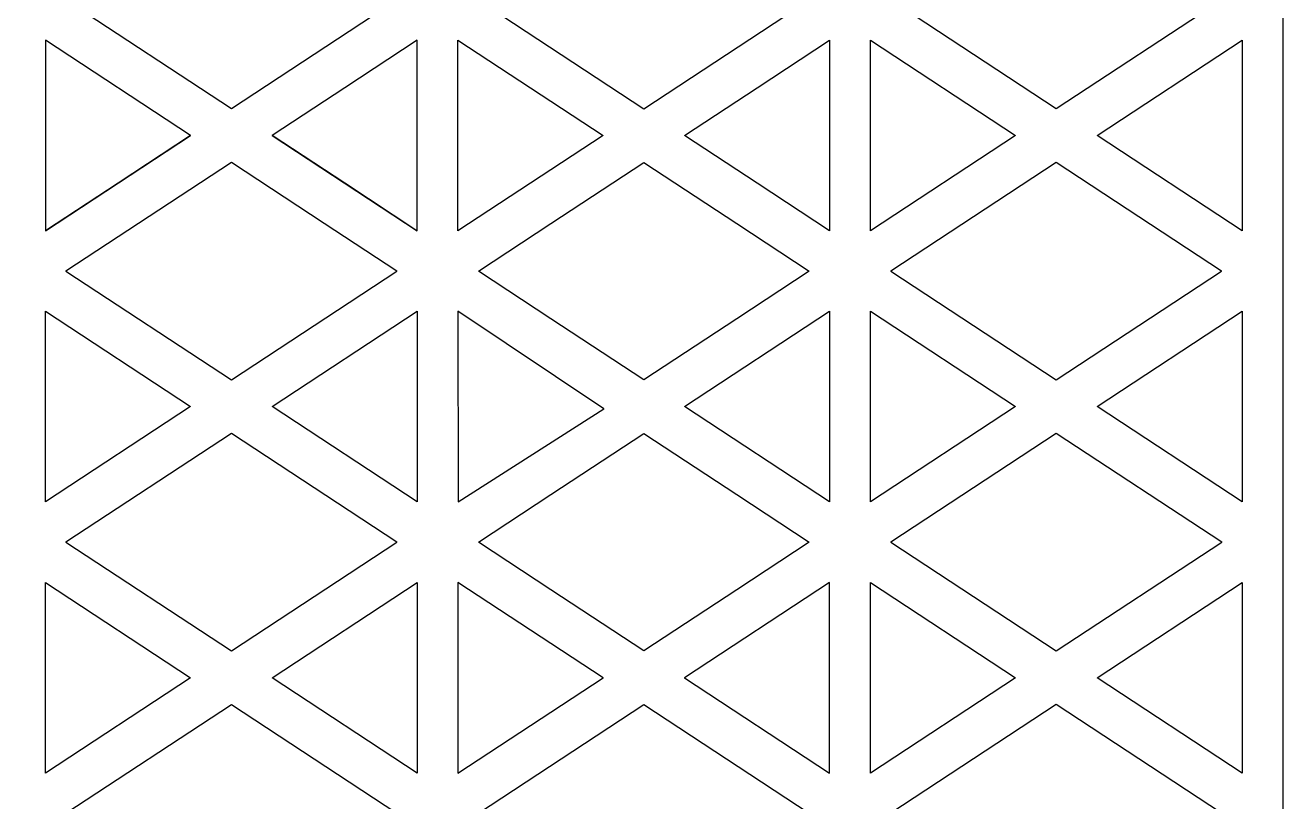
# Model space of a CAD drawing. Header units: centimetres. Extents: x -127 to 127, y -127 to 127.
# Drawn here: x -90 to -34.5, y 60.3 to 94.5 of the extents above; entities that cross this region are included whole.
import ezdxf

# ---------------------------------------------------------------- set-up
doc = ezdxf.new("R2010")
doc.units = ezdxf.units.CM
doc.header["$MEASUREMENT"] = 0
doc.layers.add('layer 1', color=7, linetype='Continuous')

msp = doc.modelspace()

# ---------------------------------------------------------------- linework, layer by layer
at = {"layer": 'layer 1', "color": 114}
for points, knots in [([(-53.56525, -120.75781), (-53.56525, -120.75781), (-49.46533, -123.45153), (-49.46533, -123.45153), (-49.46533, -123.45153), (-49.46533, -123.45153), (-44.46525, -126.73654), (-44.46525, -126.73654), (-44.46525, -126.73654), (-44.46525, -126.73654), (-39.46517, -123.45153), (-39.46517, -123.45153), (-39.46517, -123.45153), (-39.46517, -123.45153), (-34.46525, -120.16652), (-34.46525, -120.16652), (-34.46525, -120.16652), (-34.46525, -120.16652), (-34.46525, -113.59651), (-34.46525, -113.59651), (-34.46525, -113.59651), (-34.46525, -113.59651), (-34.46525, -107.02649), (-34.46525, -107.02649), (-34.46525, -107.02649), (-34.46525, -107.02649), (-34.46525, 120.16648), (-34.46525, 120.16648), (-34.46525, 120.16648), (-34.46525, 120.16648), (-44.46525, 126.7365), (-44.46525, 126.7365), (-44.46525, 126.7365), (-44.46525, 126.7365), (-49.46533, 123.45149), (-49.46533, 123.45149), (-49.46533, 123.45149), (-49.46533, 123.45149), (-53.56523, 120.75779), (-53.56523, 120.75779), (-53.56523, 120.75779), (-53.56523, 120.75779), (-62.66525, 126.73651), (-62.66525, 126.73651), (-62.66525, 126.73651), (-62.66525, 126.73651), (-71.76524, 120.7578), (-71.76524, 120.7578), (-71.76524, 120.7578), (-71.76524, 120.7578), (-80.86525, 126.73652), (-80.86525, 126.73652), (-80.86525, 126.73652), (-80.86525, 126.73652), (-89.96525, 120.75781), (-89.96525, 120.75781), (-89.96525, 120.75781), (-89.96525, 120.75781), (-99.06525, 126.73653), (-99.06525, 126.73653), (-99.06525, 126.73653), (-99.06525, 126.73653), (-108.16524, 120.75782), (-108.16524, 120.75782), (-108.16524, 120.75782), (-108.16524, 120.75782), (-117.26525, 126.73654), (-117.26525, 126.73654), (-117.26525, 126.73654), (-117.26525, 126.73654), (-127.26525, 120.16652), (-127.26525, 120.16652), (-127.26525, 120.16652), (-127.26525, 120.16652), (-127.26525, -120.16648), (-127.26525, -120.16648), (-127.26525, -120.16648), (-127.26525, -120.16648), (-117.26525, -126.7365), (-117.26525, -126.7365), (-117.26525, -126.7365), (-117.26525, -126.7365), (-108.16524, -120.75779), (-108.16524, -120.75779), (-108.16524, -120.75779), (-108.16524, -120.75779), (-99.06525, -126.73651), (-99.06525, -126.73651), (-99.06525, -126.73651), (-99.06525, -126.73651), (-89.96524, -120.7578), (-89.96524, -120.7578), (-89.96524, -120.7578), (-89.96524, -120.7578), (-80.86525, -126.73652), (-80.86525, -126.73652), (-80.86525, -126.73652), (-80.86525, -126.73652), (-71.76524, -120.75781), (-71.76524, -120.75781), (-71.76524, -120.75781), (-71.76524, -120.75781), (-67.66533, -123.45152), (-67.66533, -123.45152), (-67.66533, -123.45152), (-67.66533, -123.45152), (-62.66525, -126.73653), (-62.66525, -126.73653), (-62.66525, -126.73653), (-62.66525, -126.73653), (-57.66517, -123.45152), (-57.66517, -123.45152), (-57.66517, -123.45152), (-57.66517, -123.45152), (-53.56527, -120.75783), (-53.56527, -120.75783), (-53.56527, -120.75783), (-53.56527, -120.75783), (-53.56525, -120.75781), (-53.56525, -120.75781)], [0, 0, 0, 0, 0.03225806, 0.03225806, 0.03225806, 0.03225806, 0.06451613, 0.06451613, 0.06451613, 0.06451613, 0.09677419, 0.09677419, 0.09677419, 0.09677419, 0.12903226, 0.12903226, 0.12903226, 0.12903226, 0.16129032, 0.16129032, 0.16129032, 0.16129032, 0.19354839, 0.19354839, 0.19354839, 0.19354839, 0.22580645, 0.22580645, 0.22580645, 0.22580645, 0.25806452, 0.25806452, 0.25806452, 0.25806452, 0.29032258, 0.29032258, 0.29032258, 0.29032258, 0.32258065, 0.32258065, 0.32258065, 0.32258065, 0.35483871, 0.35483871, 0.35483871, 0.35483871, 0.38709677, 0.38709677, 0.38709677, 0.38709677, 0.41935484, 0.41935484, 0.41935484, 0.41935484, 0.4516129, 0.4516129, 0.4516129, 0.4516129, 0.48387097, 0.48387097, 0.48387097, 0.48387097, 0.51612903, 0.51612903, 0.51612903, 0.51612903, 0.5483871, 0.5483871, 0.5483871, 0.5483871, 0.58064516, 0.58064516, 0.58064516, 0.58064516, 0.61290323, 0.61290323, 0.61290323, 0.61290323, 0.64516129, 0.64516129, 0.64516129, 0.64516129, 0.67741935, 0.67741935, 0.67741935, 0.67741935, 0.70967742, 0.70967742, 0.70967742, 0.70967742, 0.74193548, 0.74193548, 0.74193548, 0.74193548, 0.77419355, 0.77419355, 0.77419355, 0.77419355, 0.80645161, 0.80645161, 0.80645161, 0.80645161, 0.83870968, 0.83870968, 0.83870968, 0.83870968, 0.87096774, 0.87096774, 0.87096774, 0.87096774, 0.90322581, 0.90322581, 0.90322581, 0.90322581, 0.93548387, 0.93548387, 0.93548387, 0.93548387, 1, 1, 1, 1]), ([(-88.16664, 95.65944), (-88.16664, 95.65944), (-80.86525, 90.86243), (-80.86525, 90.86243), (-80.86525, 90.86243), (-80.86525, 90.86243), (-73.56387, 95.65944), (-73.56387, 95.65944), (-73.56387, 95.65944), (-73.56387, 95.65944), (-80.86525, 100.45645), (-80.86525, 100.45645), (-80.86525, 100.45645), (-80.86525, 100.45645), (-88.16664, 95.65944), (-88.16664, 95.65944)], [0, 0, 0, 0, 0.2, 0.2, 0.2, 0.2, 0.4, 0.4, 0.4, 0.4, 0.6, 0.6, 0.6, 0.6, 1, 1, 1, 1]), ([(-69.96665, 95.65943), (-69.96665, 95.65943), (-66.76532, 97.76274), (-66.76532, 97.76274), (-66.76532, 97.76274), (-66.76532, 97.76274), (-62.66525, 100.45644), (-62.66525, 100.45644), (-62.66525, 100.45644), (-62.66525, 100.45644), (-58.56518, 97.76274), (-58.56518, 97.76274), (-58.56518, 97.76274), (-58.56518, 97.76274), (-55.36385, 95.65942), (-55.36385, 95.65942), (-55.36385, 95.65942), (-55.36385, 95.65942), (-62.66525, 90.86242), (-62.66525, 90.86242), (-62.66525, 90.86242), (-62.66525, 90.86242), (-69.96665, 95.65943), (-69.96665, 95.65943)], [0, 0, 0, 0, 0.14285714, 0.14285714, 0.14285714, 0.14285714, 0.28571429, 0.28571429, 0.28571429, 0.28571429, 0.42857143, 0.42857143, 0.42857143, 0.42857143, 0.57142857, 0.57142857, 0.57142857, 0.57142857, 0.71428571, 0.71428571, 0.71428571, 0.71428571, 1, 1, 1, 1]), ([(-51.76664, 95.65942), (-51.76664, 95.65942), (-44.46525, 90.86241), (-44.46525, 90.86241), (-44.46525, 90.86241), (-44.46525, 90.86241), (-37.16386, 95.65941), (-37.16386, 95.65941), (-37.16386, 95.65941), (-37.16386, 95.65941), (-44.46525, 100.45643), (-44.46525, 100.45643), (-44.46525, 100.45643), (-44.46525, 100.45643), (-51.76664, 95.65942), (-51.76664, 95.65942)], [0, 0, 0, 0, 0.2, 0.2, 0.2, 0.2, 0.4, 0.4, 0.4, 0.4, 0.6, 0.6, 0.6, 0.6, 1, 1, 1, 1]), ([(-89.06525, 85.47503), (-89.06525, 85.47503), (-89.06525, 85.47504), (-89.06525, 85.47504), (-89.06525, 85.47504), (-89.06525, 85.47504), (-89.06525, 85.47505), (-89.06525, 85.47505), (-89.06525, 85.47505), (-89.06525, 85.47505), (-89.06525, 93.88461), (-89.06525, 93.88461), (-89.06525, 93.88461), (-89.06525, 93.88461), (-82.66526, 89.67984), (-82.66526, 89.67984), (-82.66526, 89.67984), (-82.66526, 89.67984), (-89.06525, 85.47503), (-89.06525, 85.47503)], [0, 0, 0, 0, 0.16666667, 0.16666667, 0.16666667, 0.16666667, 0.33333333, 0.33333333, 0.33333333, 0.33333333, 0.5, 0.5, 0.5, 0.5, 0.66666667, 0.66666667, 0.66666667, 0.66666667, 1, 1, 1, 1]), ([(-79.06522, 89.67983), (-79.06522, 89.67983), (-79.0652, 89.67984), (-79.0652, 89.67984), (-79.0652, 89.67984), (-79.0652, 89.67984), (-79.06519, 89.67985), (-79.06519, 89.67985), (-79.06519, 89.67985), (-79.06519, 89.67985), (-75.86517, 91.78223), (-75.86517, 91.78223), (-75.86517, 91.78223), (-75.86517, 91.78223), (-72.66525, 93.88461), (-72.66525, 93.88461), (-72.66525, 93.88461), (-72.66525, 93.88461), (-72.66525, 85.47505), (-72.66525, 85.47505), (-72.66525, 85.47505), (-72.66525, 85.47505), (-72.66525, 85.47504), (-72.66525, 85.47504), (-72.66525, 85.47504), (-72.66525, 85.47504), (-79.06522, 89.67983), (-79.06522, 89.67983)], [0, 0, 0, 0, 0.125, 0.125, 0.125, 0.125, 0.25, 0.25, 0.25, 0.25, 0.375, 0.375, 0.375, 0.375, 0.5, 0.5, 0.5, 0.5, 0.625, 0.625, 0.625, 0.625, 0.75, 0.75, 0.75, 0.75, 1, 1, 1, 1]), ([(-64.46527, 89.67982), (-64.46527, 89.67982), (-64.46529, 89.67983), (-64.46529, 89.67983), (-64.46529, 89.67983), (-64.46529, 89.67983), (-70.86525, 93.88461), (-70.86525, 93.88461), (-70.86525, 93.88461), (-70.86525, 93.88461), (-70.86525, 85.47502), (-70.86525, 85.47502), (-70.86525, 85.47502), (-70.86525, 85.47502), (-64.46529, 89.67982), (-64.46529, 89.67982), (-64.46529, 89.67982), (-64.46529, 89.67982), (-64.46527, 89.67982), (-64.46527, 89.67982)], [0, 0, 0, 0, 0.16666667, 0.16666667, 0.16666667, 0.16666667, 0.33333333, 0.33333333, 0.33333333, 0.33333333, 0.5, 0.5, 0.5, 0.5, 0.66666667, 0.66666667, 0.66666667, 0.66666667, 1, 1, 1, 1]), ([(-54.46525, 85.47503), (-54.46525, 85.47503), (-54.46525, 93.88459), (-54.46525, 93.88459), (-54.46525, 93.88459), (-54.46525, 93.88459), (-57.66517, 91.78222), (-57.66517, 91.78222), (-57.66517, 91.78222), (-57.66517, 91.78222), (-60.86519, 89.67983), (-60.86519, 89.67983), (-60.86519, 89.67983), (-60.86519, 89.67983), (-57.66517, 87.57741), (-57.66517, 87.57741), (-57.66517, 87.57741), (-57.66517, 87.57741), (-54.46525, 85.47503), (-54.46525, 85.47503)], [0, 0, 0, 0, 0.16666667, 0.16666667, 0.16666667, 0.16666667, 0.33333333, 0.33333333, 0.33333333, 0.33333333, 0.5, 0.5, 0.5, 0.5, 0.66666667, 0.66666667, 0.66666667, 0.66666667, 1, 1, 1, 1]), ([(-52.66526, 85.47501), (-52.66526, 85.47501), (-46.26528, 89.6798), (-46.26528, 89.6798), (-46.26528, 89.6798), (-46.26528, 89.6798), (-52.66525, 93.88459), (-52.66525, 93.88459), (-52.66525, 93.88459), (-52.66525, 93.88459), (-52.66526, 85.47501), (-52.66526, 85.47501)], [0, 0, 0, 0, 0.25, 0.25, 0.25, 0.25, 0.5, 0.5, 0.5, 0.5, 1, 1, 1, 1]), ([(-42.66521, 89.67982), (-42.66521, 89.67982), (-36.26524, 85.47502), (-36.26524, 85.47502), (-36.26524, 85.47502), (-36.26524, 85.47502), (-36.26525, 93.88458), (-36.26525, 93.88458), (-36.26525, 93.88458), (-36.26525, 93.88458), (-42.66521, 89.67982), (-42.66521, 89.67982)], [0, 0, 0, 0, 0.25, 0.25, 0.25, 0.25, 0.5, 0.5, 0.5, 0.5, 1, 1, 1, 1]), ([(-89.06526, 85.47504), (-89.06526, 85.47504), (-89.06525, 85.47505), (-89.06525, 85.47505), (-89.06525, 85.47505), (-89.06525, 85.47505), (-85.86533, 87.57742), (-85.86533, 87.57742), (-85.86533, 87.57742), (-85.86533, 87.57742), (-82.66528, 89.67983), (-82.66528, 89.67983), (-82.66528, 89.67983), (-82.66528, 89.67983), (-89.06526, 85.47504), (-89.06526, 85.47504)], [0, 0, 0, 0, 0.2, 0.2, 0.2, 0.2, 0.4, 0.4, 0.4, 0.4, 0.6, 0.6, 0.6, 0.6, 1, 1, 1, 1]), ([(-79.06521, 89.67985), (-79.06521, 89.67985), (-79.0652, 89.67984), (-79.0652, 89.67984), (-79.0652, 89.67984), (-79.0652, 89.67984), (-79.06518, 89.67983), (-79.06518, 89.67983), (-79.06518, 89.67983), (-79.06518, 89.67983), (-75.86517, 87.57742), (-75.86517, 87.57742), (-75.86517, 87.57742), (-75.86517, 87.57742), (-72.67503, 85.48147), (-72.67503, 85.48147), (-72.67503, 85.48147), (-72.67503, 85.48147), (-72.66525, 85.47505), (-72.66525, 85.47505), (-72.66525, 85.47505), (-72.66525, 85.47505), (-79.06521, 89.67985), (-79.06521, 89.67985)], [0, 0, 0, 0, 0.14285714, 0.14285714, 0.14285714, 0.14285714, 0.28571429, 0.28571429, 0.28571429, 0.28571429, 0.42857143, 0.42857143, 0.42857143, 0.42857143, 0.57142857, 0.57142857, 0.57142857, 0.57142857, 0.71428571, 0.71428571, 0.71428571, 0.71428571, 1, 1, 1, 1]), ([(-88.16391, 83.70201), (-88.16391, 83.70201), (-84.96532, 85.80352), (-84.96532, 85.80352), (-84.96532, 85.80352), (-84.96532, 85.80352), (-80.86525, 88.49722), (-80.86525, 88.49722), (-80.86525, 88.49722), (-80.86525, 88.49722), (-76.76518, 85.80352), (-76.76518, 85.80352), (-76.76518, 85.80352), (-76.76518, 85.80352), (-73.56659, 83.70202), (-73.56659, 83.70202), (-73.56659, 83.70202), (-73.56659, 83.70202), (-80.86525, 78.9068), (-80.86525, 78.9068), (-80.86525, 78.9068), (-80.86525, 78.9068), (-88.16391, 83.70201), (-88.16391, 83.70201)], [0, 0, 0, 0, 0.14285714, 0.14285714, 0.14285714, 0.14285714, 0.28571429, 0.28571429, 0.28571429, 0.28571429, 0.42857143, 0.42857143, 0.42857143, 0.42857143, 0.57142857, 0.57142857, 0.57142857, 0.57142857, 0.71428571, 0.71428571, 0.71428571, 0.71428571, 1, 1, 1, 1]), ([(-69.96391, 83.702), (-69.96391, 83.702), (-66.76532, 81.60049), (-66.76532, 81.60049), (-66.76532, 81.60049), (-66.76532, 81.60049), (-62.66525, 78.90679), (-62.66525, 78.90679), (-62.66525, 78.90679), (-62.66525, 78.90679), (-58.56518, 81.60049), (-58.56518, 81.60049), (-58.56518, 81.60049), (-58.56518, 81.60049), (-55.36659, 83.70201), (-55.36659, 83.70201), (-55.36659, 83.70201), (-55.36659, 83.70201), (-58.56518, 85.80351), (-58.56518, 85.80351), (-58.56518, 85.80351), (-58.56518, 85.80351), (-62.66525, 88.49721), (-62.66525, 88.49721), (-62.66525, 88.49721), (-62.66525, 88.49721), (-66.76532, 85.80351), (-66.76532, 85.80351), (-66.76532, 85.80351), (-66.76532, 85.80351), (-69.96391, 83.702), (-69.96391, 83.702)], [0, 0, 0, 0, 0.11111111, 0.11111111, 0.11111111, 0.11111111, 0.22222222, 0.22222222, 0.22222222, 0.22222222, 0.33333333, 0.33333333, 0.33333333, 0.33333333, 0.44444444, 0.44444444, 0.44444444, 0.44444444, 0.55555556, 0.55555556, 0.55555556, 0.55555556, 0.66666667, 0.66666667, 0.66666667, 0.66666667, 0.77777778, 0.77777778, 0.77777778, 0.77777778, 1, 1, 1, 1]), ([(-51.76389, 83.702), (-51.76389, 83.702), (-44.46525, 88.4972), (-44.46525, 88.4972), (-44.46525, 88.4972), (-44.46525, 88.4972), (-37.16661, 83.70199), (-37.16661, 83.70199), (-37.16661, 83.70199), (-37.16661, 83.70199), (-44.46525, 78.90678), (-44.46525, 78.90678), (-44.46525, 78.90678), (-44.46525, 78.90678), (-51.76389, 83.702), (-51.76389, 83.702)], [0, 0, 0, 0, 0.2, 0.2, 0.2, 0.2, 0.4, 0.4, 0.4, 0.4, 0.6, 0.6, 0.6, 0.6, 1, 1, 1, 1]), ([(-89.06525, 73.5194), (-89.06525, 73.5194), (-82.66528, 77.7242), (-82.66528, 77.7242), (-82.66528, 77.7242), (-82.66528, 77.7242), (-89.06523, 81.92901), (-89.06523, 81.92901), (-89.06523, 81.92901), (-89.06523, 81.92901), (-89.06525, 73.5194), (-89.06525, 73.5194)], [0, 0, 0, 0, 0.25, 0.25, 0.25, 0.25, 0.5, 0.5, 0.5, 0.5, 1, 1, 1, 1]), ([(-72.66525, 81.92899), (-72.66525, 81.92899), (-79.06521, 77.7242), (-79.06521, 77.7242), (-79.06521, 77.7242), (-79.06521, 77.7242), (-72.66525, 73.5194), (-72.66525, 73.5194), (-72.66525, 73.5194), (-72.66525, 73.5194), (-72.66525, 81.92899), (-72.66525, 81.92899)], [0, 0, 0, 0, 0.25, 0.25, 0.25, 0.25, 0.5, 0.5, 0.5, 0.5, 1, 1, 1, 1]), ([(-70.86524, 81.92899), (-70.86524, 81.92899), (-64.42549, 77.6309), (-64.42549, 77.6309), (-64.42549, 77.6309), (-64.42549, 77.6309), (-70.85526, 73.52578), (-70.85526, 73.52578), (-70.85526, 73.52578), (-70.85526, 73.52578), (-70.86524, 81.92899), (-70.86524, 81.92899)], [0, 0, 0, 0, 0.25, 0.25, 0.25, 0.25, 0.5, 0.5, 0.5, 0.5, 1, 1, 1, 1]), ([(-60.8652, 77.7242), (-60.8652, 77.7242), (-54.46524, 73.51941), (-54.46524, 73.51941), (-54.46524, 73.51941), (-54.46524, 73.51941), (-54.46526, 81.92898), (-54.46526, 81.92898), (-54.46526, 81.92898), (-54.46526, 81.92898), (-60.8652, 77.7242), (-60.8652, 77.7242)], [0, 0, 0, 0, 0.25, 0.25, 0.25, 0.25, 0.5, 0.5, 0.5, 0.5, 1, 1, 1, 1]), ([(-52.66526, 73.51938), (-52.66526, 73.51938), (-46.26529, 77.72418), (-46.26529, 77.72418), (-46.26529, 77.72418), (-46.26529, 77.72418), (-52.66524, 81.92898), (-52.66524, 81.92898), (-52.66524, 81.92898), (-52.66524, 81.92898), (-52.66526, 73.51938), (-52.66526, 73.51938)], [0, 0, 0, 0, 0.25, 0.25, 0.25, 0.25, 0.5, 0.5, 0.5, 0.5, 1, 1, 1, 1]), ([(-42.6652, 77.72419), (-42.6652, 77.72419), (-36.26525, 73.5194), (-36.26525, 73.5194), (-36.26525, 73.5194), (-36.26525, 73.5194), (-36.26525, 81.92896), (-36.26525, 81.92896), (-36.26525, 81.92896), (-36.26525, 81.92896), (-42.6652, 77.72419), (-42.6652, 77.72419)], [0, 0, 0, 0, 0.25, 0.25, 0.25, 0.25, 0.5, 0.5, 0.5, 0.5, 1, 1, 1, 1]), ([(-88.16664, 71.74458), (-88.16664, 71.74458), (-80.86525, 76.54159), (-80.86525, 76.54159), (-80.86525, 76.54159), (-80.86525, 76.54159), (-73.56384, 71.74459), (-73.56384, 71.74459), (-73.56384, 71.74459), (-73.56384, 71.74459), (-80.86525, 66.94757), (-80.86525, 66.94757), (-80.86525, 66.94757), (-80.86525, 66.94757), (-88.16664, 71.74458), (-88.16664, 71.74458)], [0, 0, 0, 0, 0.2, 0.2, 0.2, 0.2, 0.4, 0.4, 0.4, 0.4, 0.6, 0.6, 0.6, 0.6, 1, 1, 1, 1]), ([(-69.96663, 71.74457), (-69.96663, 71.74457), (-66.76532, 69.64126), (-66.76532, 69.64126), (-66.76532, 69.64126), (-66.76532, 69.64126), (-62.66525, 66.94756), (-62.66525, 66.94756), (-62.66525, 66.94756), (-62.66525, 66.94756), (-58.56518, 69.64126), (-58.56518, 69.64126), (-58.56518, 69.64126), (-58.56518, 69.64126), (-55.36386, 71.74459), (-55.36386, 71.74459), (-55.36386, 71.74459), (-55.36386, 71.74459), (-58.56518, 73.84788), (-58.56518, 73.84788), (-58.56518, 73.84788), (-58.56518, 73.84788), (-62.66525, 76.54158), (-62.66525, 76.54158), (-62.66525, 76.54158), (-62.66525, 76.54158), (-66.76532, 73.84788), (-66.76532, 73.84788), (-66.76532, 73.84788), (-66.76532, 73.84788), (-69.96663, 71.74457), (-69.96663, 71.74457)], [0, 0, 0, 0, 0.11111111, 0.11111111, 0.11111111, 0.11111111, 0.22222222, 0.22222222, 0.22222222, 0.22222222, 0.33333333, 0.33333333, 0.33333333, 0.33333333, 0.44444444, 0.44444444, 0.44444444, 0.44444444, 0.55555556, 0.55555556, 0.55555556, 0.55555556, 0.66666667, 0.66666667, 0.66666667, 0.66666667, 0.77777778, 0.77777778, 0.77777778, 0.77777778, 1, 1, 1, 1]), ([(-51.76664, 71.74456), (-51.76664, 71.74456), (-44.46525, 76.54157), (-44.46525, 76.54157), (-44.46525, 76.54157), (-44.46525, 76.54157), (-37.16385, 71.74457), (-37.16385, 71.74457), (-37.16385, 71.74457), (-37.16385, 71.74457), (-44.46525, 66.94755), (-44.46525, 66.94755), (-44.46525, 66.94755), (-44.46525, 66.94755), (-51.76664, 71.74456), (-51.76664, 71.74456)], [0, 0, 0, 0, 0.2, 0.2, 0.2, 0.2, 0.4, 0.4, 0.4, 0.4, 0.6, 0.6, 0.6, 0.6, 1, 1, 1, 1]), ([(-89.06525, 61.56017), (-89.06525, 61.56017), (-82.66528, 65.76497), (-82.66528, 65.76497), (-82.66528, 65.76497), (-82.66528, 65.76497), (-89.06525, 69.96978), (-89.06525, 69.96978), (-89.06525, 69.96978), (-89.06525, 69.96978), (-89.06525, 61.56017), (-89.06525, 61.56017)], [0, 0, 0, 0, 0.25, 0.25, 0.25, 0.25, 0.5, 0.5, 0.5, 0.5, 1, 1, 1, 1]), ([(-79.06522, 65.76497), (-79.06522, 65.76497), (-72.66525, 61.56017), (-72.66525, 61.56017), (-72.66525, 61.56017), (-72.66525, 61.56017), (-72.66525, 69.96977), (-72.66525, 69.96977), (-72.66525, 69.96977), (-72.66525, 69.96977), (-79.06522, 65.76497), (-79.06522, 65.76497)], [0, 0, 0, 0, 0.25, 0.25, 0.25, 0.25, 0.5, 0.5, 0.5, 0.5, 1, 1, 1, 1]), ([(-70.86525, 61.56017), (-70.86525, 61.56017), (-70.86525, 69.96974), (-70.86525, 69.96974), (-70.86525, 69.96974), (-70.86525, 69.96974), (-64.46529, 65.76496), (-64.46529, 65.76496), (-64.46529, 65.76496), (-64.46529, 65.76496), (-70.86525, 61.56017), (-70.86525, 61.56017)], [0, 0, 0, 0, 0.25, 0.25, 0.25, 0.25, 0.5, 0.5, 0.5, 0.5, 1, 1, 1, 1]), ([(-54.46525, 69.96975), (-54.46525, 69.96975), (-54.46525, 61.56017), (-54.46525, 61.56017), (-54.46525, 61.56017), (-54.46525, 61.56017), (-60.86522, 65.76496), (-60.86522, 65.76496), (-60.86522, 65.76496), (-60.86522, 65.76496), (-54.46525, 69.96975), (-54.46525, 69.96975)], [0, 0, 0, 0, 0.25, 0.25, 0.25, 0.25, 0.5, 0.5, 0.5, 0.5, 1, 1, 1, 1]), ([(-52.66525, 69.96974), (-52.66525, 69.96974), (-52.66525, 61.56016), (-52.66525, 61.56016), (-52.66525, 61.56016), (-52.66525, 61.56016), (-46.26528, 65.76495), (-46.26528, 65.76495), (-46.26528, 65.76495), (-46.26528, 65.76495), (-52.66525, 69.96974), (-52.66525, 69.96974)], [0, 0, 0, 0, 0.25, 0.25, 0.25, 0.25, 0.5, 0.5, 0.5, 0.5, 1, 1, 1, 1]), ([(-42.6652, 65.76496), (-42.6652, 65.76496), (-36.26524, 61.56016), (-36.26524, 61.56016), (-36.26524, 61.56016), (-36.26524, 61.56016), (-36.26525, 69.96975), (-36.26525, 69.96975), (-36.26525, 69.96975), (-36.26525, 69.96975), (-42.6652, 65.76496), (-42.6652, 65.76496)], [0, 0, 0, 0, 0.25, 0.25, 0.25, 0.25, 0.5, 0.5, 0.5, 0.5, 1, 1, 1, 1]), ([(-88.16388, 59.78715), (-88.16388, 59.78715), (-80.86525, 54.99194), (-80.86525, 54.99194), (-80.86525, 54.99194), (-80.86525, 54.99194), (-73.56659, 59.78716), (-73.56659, 59.78716), (-73.56659, 59.78716), (-73.56659, 59.78716), (-80.86525, 64.58236), (-80.86525, 64.58236), (-80.86525, 64.58236), (-80.86525, 64.58236), (-88.16388, 59.78715), (-88.16388, 59.78715)], [0, 0, 0, 0, 0.2, 0.2, 0.2, 0.2, 0.4, 0.4, 0.4, 0.4, 0.6, 0.6, 0.6, 0.6, 1, 1, 1, 1]), ([(-69.9639, 59.78715), (-69.9639, 59.78715), (-62.66525, 54.99193), (-62.66525, 54.99193), (-62.66525, 54.99193), (-62.66525, 54.99193), (-55.3666, 59.78715), (-55.3666, 59.78715), (-55.3666, 59.78715), (-55.3666, 59.78715), (-62.66525, 64.58235), (-62.66525, 64.58235), (-62.66525, 64.58235), (-62.66525, 64.58235), (-69.9639, 59.78715), (-69.9639, 59.78715)], [0, 0, 0, 0, 0.2, 0.2, 0.2, 0.2, 0.4, 0.4, 0.4, 0.4, 0.6, 0.6, 0.6, 0.6, 1, 1, 1, 1]), ([(-51.7639, 59.78713), (-51.7639, 59.78713), (-44.46525, 64.58234), (-44.46525, 64.58234), (-44.46525, 64.58234), (-44.46525, 64.58234), (-37.16659, 59.78714), (-37.16659, 59.78714), (-37.16659, 59.78714), (-37.16659, 59.78714), (-44.46525, 54.99192), (-44.46525, 54.99192), (-44.46525, 54.99192), (-44.46525, 54.99192), (-51.7639, 59.78713), (-51.7639, 59.78713)], [0, 0, 0, 0, 0.2, 0.2, 0.2, 0.2, 0.4, 0.4, 0.4, 0.4, 0.6, 0.6, 0.6, 0.6, 1, 1, 1, 1])]:
    msp.add_open_spline(points, degree=3, knots=knots, dxfattribs=at)
at = {"layer": 'layer 1', "color": 250, "lineweight": 9}
for points, knots in [([(-53.56525, -120.75781), (-53.56525, -120.75781), (-49.46533, -123.45153), (-49.46533, -123.45153), (-49.46533, -123.45153), (-49.46533, -123.45153), (-44.46525, -126.73654), (-44.46525, -126.73654), (-44.46525, -126.73654), (-44.46525, -126.73654), (-39.46517, -123.45153), (-39.46517, -123.45153), (-39.46517, -123.45153), (-39.46517, -123.45153), (-34.46525, -120.16652), (-34.46525, -120.16652), (-34.46525, -120.16652), (-34.46525, -120.16652), (-34.46525, -113.59651), (-34.46525, -113.59651), (-34.46525, -113.59651), (-34.46525, -113.59651), (-34.46525, -107.02649), (-34.46525, -107.02649), (-34.46525, -107.02649), (-34.46525, -107.02649), (-34.46525, 120.16648), (-34.46525, 120.16648), (-34.46525, 120.16648), (-34.46525, 120.16648), (-44.46525, 126.7365), (-44.46525, 126.7365), (-44.46525, 126.7365), (-44.46525, 126.7365), (-49.46533, 123.45149), (-49.46533, 123.45149), (-49.46533, 123.45149), (-49.46533, 123.45149), (-53.56523, 120.75779), (-53.56523, 120.75779), (-53.56523, 120.75779), (-53.56523, 120.75779), (-62.66525, 126.73651), (-62.66525, 126.73651), (-62.66525, 126.73651), (-62.66525, 126.73651), (-71.76524, 120.7578), (-71.76524, 120.7578), (-71.76524, 120.7578), (-71.76524, 120.7578), (-80.86525, 126.73652), (-80.86525, 126.73652), (-80.86525, 126.73652), (-80.86525, 126.73652), (-89.96525, 120.75781), (-89.96525, 120.75781), (-89.96525, 120.75781), (-89.96525, 120.75781), (-99.06525, 126.73653), (-99.06525, 126.73653), (-99.06525, 126.73653), (-99.06525, 126.73653), (-108.16524, 120.75782), (-108.16524, 120.75782), (-108.16524, 120.75782), (-108.16524, 120.75782), (-117.26525, 126.73654), (-117.26525, 126.73654), (-117.26525, 126.73654), (-117.26525, 126.73654), (-127.26525, 120.16652), (-127.26525, 120.16652), (-127.26525, 120.16652), (-127.26525, 120.16652), (-127.26525, -120.16648), (-127.26525, -120.16648), (-127.26525, -120.16648), (-127.26525, -120.16648), (-117.26525, -126.7365), (-117.26525, -126.7365), (-117.26525, -126.7365), (-117.26525, -126.7365), (-108.16524, -120.75779), (-108.16524, -120.75779), (-108.16524, -120.75779), (-108.16524, -120.75779), (-99.06525, -126.73651), (-99.06525, -126.73651), (-99.06525, -126.73651), (-99.06525, -126.73651), (-89.96524, -120.7578), (-89.96524, -120.7578), (-89.96524, -120.7578), (-89.96524, -120.7578), (-80.86525, -126.73652), (-80.86525, -126.73652), (-80.86525, -126.73652), (-80.86525, -126.73652), (-71.76524, -120.75781), (-71.76524, -120.75781), (-71.76524, -120.75781), (-71.76524, -120.75781), (-67.66533, -123.45152), (-67.66533, -123.45152), (-67.66533, -123.45152), (-67.66533, -123.45152), (-62.66525, -126.73653), (-62.66525, -126.73653), (-62.66525, -126.73653), (-62.66525, -126.73653), (-57.66517, -123.45152), (-57.66517, -123.45152), (-57.66517, -123.45152), (-57.66517, -123.45152), (-53.56527, -120.75783), (-53.56527, -120.75783)], [0, 0, 0, 0, 0.03333333, 0.03333333, 0.03333333, 0.03333333, 0.06666667, 0.06666667, 0.06666667, 0.06666667, 0.1, 0.1, 0.1, 0.1, 0.13333333, 0.13333333, 0.13333333, 0.13333333, 0.16666667, 0.16666667, 0.16666667, 0.16666667, 0.2, 0.2, 0.2, 0.2, 0.23333333, 0.23333333, 0.23333333, 0.23333333, 0.26666667, 0.26666667, 0.26666667, 0.26666667, 0.3, 0.3, 0.3, 0.3, 0.33333333, 0.33333333, 0.33333333, 0.33333333, 0.36666667, 0.36666667, 0.36666667, 0.36666667, 0.4, 0.4, 0.4, 0.4, 0.43333333, 0.43333333, 0.43333333, 0.43333333, 0.46666667, 0.46666667, 0.46666667, 0.46666667, 0.5, 0.5, 0.5, 0.5, 0.53333333, 0.53333333, 0.53333333, 0.53333333, 0.56666667, 0.56666667, 0.56666667, 0.56666667, 0.6, 0.6, 0.6, 0.6, 0.63333333, 0.63333333, 0.63333333, 0.63333333, 0.66666667, 0.66666667, 0.66666667, 0.66666667, 0.7, 0.7, 0.7, 0.7, 0.73333333, 0.73333333, 0.73333333, 0.73333333, 0.76666667, 0.76666667, 0.76666667, 0.76666667, 0.8, 0.8, 0.8, 0.8, 0.83333333, 0.83333333, 0.83333333, 0.83333333, 0.86666667, 0.86666667, 0.86666667, 0.86666667, 0.9, 0.9, 0.9, 0.9, 0.93333333, 0.93333333, 0.93333333, 0.93333333, 1, 1, 1, 1]), ([(-88.16664, 95.65944), (-88.16664, 95.65944), (-80.86525, 90.86243), (-80.86525, 90.86243), (-80.86525, 90.86243), (-80.86525, 90.86243), (-73.56387, 95.65944), (-73.56387, 95.65944), (-73.56387, 95.65944), (-73.56387, 95.65944), (-80.86525, 100.45645), (-80.86525, 100.45645), (-80.86525, 100.45645), (-80.86525, 100.45645), (-88.16664, 95.65944), (-88.16664, 95.65944)], [0, 0, 0, 0, 0.2, 0.2, 0.2, 0.2, 0.4, 0.4, 0.4, 0.4, 0.6, 0.6, 0.6, 0.6, 1, 1, 1, 1]), ([(-69.96665, 95.65943), (-69.96665, 95.65943), (-66.76532, 97.76274), (-66.76532, 97.76274), (-66.76532, 97.76274), (-66.76532, 97.76274), (-62.66525, 100.45644), (-62.66525, 100.45644), (-62.66525, 100.45644), (-62.66525, 100.45644), (-58.56518, 97.76274), (-58.56518, 97.76274), (-58.56518, 97.76274), (-58.56518, 97.76274), (-55.36385, 95.65942), (-55.36385, 95.65942), (-55.36385, 95.65942), (-55.36385, 95.65942), (-62.66525, 90.86242), (-62.66525, 90.86242), (-62.66525, 90.86242), (-62.66525, 90.86242), (-69.96665, 95.65943), (-69.96665, 95.65943)], [0, 0, 0, 0, 0.14285714, 0.14285714, 0.14285714, 0.14285714, 0.28571429, 0.28571429, 0.28571429, 0.28571429, 0.42857143, 0.42857143, 0.42857143, 0.42857143, 0.57142857, 0.57142857, 0.57142857, 0.57142857, 0.71428571, 0.71428571, 0.71428571, 0.71428571, 1, 1, 1, 1]), ([(-51.76664, 95.65942), (-51.76664, 95.65942), (-44.46525, 90.86241), (-44.46525, 90.86241), (-44.46525, 90.86241), (-44.46525, 90.86241), (-37.16386, 95.65941), (-37.16386, 95.65941), (-37.16386, 95.65941), (-37.16386, 95.65941), (-44.46525, 100.45643), (-44.46525, 100.45643), (-44.46525, 100.45643), (-44.46525, 100.45643), (-51.76664, 95.65942), (-51.76664, 95.65942)], [0, 0, 0, 0, 0.2, 0.2, 0.2, 0.2, 0.4, 0.4, 0.4, 0.4, 0.6, 0.6, 0.6, 0.6, 1, 1, 1, 1]), ([(-89.06525, 85.47503), (-89.06525, 85.47503), (-89.06525, 85.47504), (-89.06525, 85.47504), (-89.06525, 85.47504), (-89.06525, 85.47504), (-89.06525, 85.47505), (-89.06525, 85.47505), (-89.06525, 85.47505), (-89.06525, 85.47505), (-89.06525, 93.88461), (-89.06525, 93.88461), (-89.06525, 93.88461), (-89.06525, 93.88461), (-82.66526, 89.67984), (-82.66526, 89.67984)], [0, 0, 0, 0, 0.2, 0.2, 0.2, 0.2, 0.4, 0.4, 0.4, 0.4, 0.6, 0.6, 0.6, 0.6, 1, 1, 1, 1]), ([(-79.06522, 89.67983), (-79.06522, 89.67983), (-79.0652, 89.67984), (-79.0652, 89.67984), (-79.0652, 89.67984), (-79.0652, 89.67984), (-79.06519, 89.67985), (-79.06519, 89.67985), (-79.06519, 89.67985), (-79.06519, 89.67985), (-75.86517, 91.78223), (-75.86517, 91.78223), (-75.86517, 91.78223), (-75.86517, 91.78223), (-72.66525, 93.88461), (-72.66525, 93.88461), (-72.66525, 93.88461), (-72.66525, 93.88461), (-72.66525, 85.47505), (-72.66525, 85.47505), (-72.66525, 85.47505), (-72.66525, 85.47505), (-72.66525, 85.47504), (-72.66525, 85.47504)], [0, 0, 0, 0, 0.14285714, 0.14285714, 0.14285714, 0.14285714, 0.28571429, 0.28571429, 0.28571429, 0.28571429, 0.42857143, 0.42857143, 0.42857143, 0.42857143, 0.57142857, 0.57142857, 0.57142857, 0.57142857, 0.71428571, 0.71428571, 0.71428571, 0.71428571, 1, 1, 1, 1]), ([(-64.46527, 89.67982), (-64.46527, 89.67982), (-64.46529, 89.67983), (-64.46529, 89.67983), (-64.46529, 89.67983), (-64.46529, 89.67983), (-70.86525, 93.88461), (-70.86525, 93.88461), (-70.86525, 93.88461), (-70.86525, 93.88461), (-70.86525, 85.47502), (-70.86525, 85.47502), (-70.86525, 85.47502), (-70.86525, 85.47502), (-64.46529, 89.67982), (-64.46529, 89.67982)], [0, 0, 0, 0, 0.2, 0.2, 0.2, 0.2, 0.4, 0.4, 0.4, 0.4, 0.6, 0.6, 0.6, 0.6, 1, 1, 1, 1]), ([(-54.46525, 85.47503), (-54.46525, 85.47503), (-54.46525, 93.88459), (-54.46525, 93.88459), (-54.46525, 93.88459), (-54.46525, 93.88459), (-57.66517, 91.78222), (-57.66517, 91.78222), (-57.66517, 91.78222), (-57.66517, 91.78222), (-60.86519, 89.67983), (-60.86519, 89.67983), (-60.86519, 89.67983), (-60.86519, 89.67983), (-57.66517, 87.57741), (-57.66517, 87.57741), (-57.66517, 87.57741), (-57.66517, 87.57741), (-54.46525, 85.47503), (-54.46525, 85.47503)], [0, 0, 0, 0, 0.16666667, 0.16666667, 0.16666667, 0.16666667, 0.33333333, 0.33333333, 0.33333333, 0.33333333, 0.5, 0.5, 0.5, 0.5, 0.66666667, 0.66666667, 0.66666667, 0.66666667, 1, 1, 1, 1]), ([(-52.66526, 85.47501), (-52.66526, 85.47501), (-46.26528, 89.6798), (-46.26528, 89.6798), (-46.26528, 89.6798), (-46.26528, 89.6798), (-52.66525, 93.88459), (-52.66525, 93.88459), (-52.66525, 93.88459), (-52.66525, 93.88459), (-52.66526, 85.47501), (-52.66526, 85.47501)], [0, 0, 0, 0, 0.25, 0.25, 0.25, 0.25, 0.5, 0.5, 0.5, 0.5, 1, 1, 1, 1]), ([(-42.66521, 89.67982), (-42.66521, 89.67982), (-36.26524, 85.47502), (-36.26524, 85.47502), (-36.26524, 85.47502), (-36.26524, 85.47502), (-36.26525, 93.88458), (-36.26525, 93.88458), (-36.26525, 93.88458), (-36.26525, 93.88458), (-42.66521, 89.67982), (-42.66521, 89.67982)], [0, 0, 0, 0, 0.25, 0.25, 0.25, 0.25, 0.5, 0.5, 0.5, 0.5, 1, 1, 1, 1]), ([(-89.06526, 85.47504), (-89.06526, 85.47504), (-89.06525, 85.47505), (-89.06525, 85.47505), (-89.06525, 85.47505), (-89.06525, 85.47505), (-85.86533, 87.57742), (-85.86533, 87.57742), (-85.86533, 87.57742), (-85.86533, 87.57742), (-82.66528, 89.67983), (-82.66528, 89.67983)], [0, 0, 0, 0, 0.25, 0.25, 0.25, 0.25, 0.5, 0.5, 0.5, 0.5, 1, 1, 1, 1]), ([(-79.06521, 89.67985), (-79.06521, 89.67985), (-79.0652, 89.67984), (-79.0652, 89.67984), (-79.0652, 89.67984), (-79.0652, 89.67984), (-79.06518, 89.67983), (-79.06518, 89.67983), (-79.06518, 89.67983), (-79.06518, 89.67983), (-75.86517, 87.57742), (-75.86517, 87.57742), (-75.86517, 87.57742), (-75.86517, 87.57742), (-72.67503, 85.48147), (-72.67503, 85.48147), (-72.67503, 85.48147), (-72.67503, 85.48147), (-72.66525, 85.47505), (-72.66525, 85.47505)], [0, 0, 0, 0, 0.16666667, 0.16666667, 0.16666667, 0.16666667, 0.33333333, 0.33333333, 0.33333333, 0.33333333, 0.5, 0.5, 0.5, 0.5, 0.66666667, 0.66666667, 0.66666667, 0.66666667, 1, 1, 1, 1]), ([(-88.16391, 83.70201), (-88.16391, 83.70201), (-84.96532, 85.80352), (-84.96532, 85.80352), (-84.96532, 85.80352), (-84.96532, 85.80352), (-80.86525, 88.49722), (-80.86525, 88.49722), (-80.86525, 88.49722), (-80.86525, 88.49722), (-76.76518, 85.80352), (-76.76518, 85.80352), (-76.76518, 85.80352), (-76.76518, 85.80352), (-73.56659, 83.70202), (-73.56659, 83.70202), (-73.56659, 83.70202), (-73.56659, 83.70202), (-80.86525, 78.9068), (-80.86525, 78.9068), (-80.86525, 78.9068), (-80.86525, 78.9068), (-88.16391, 83.70201), (-88.16391, 83.70201)], [0, 0, 0, 0, 0.14285714, 0.14285714, 0.14285714, 0.14285714, 0.28571429, 0.28571429, 0.28571429, 0.28571429, 0.42857143, 0.42857143, 0.42857143, 0.42857143, 0.57142857, 0.57142857, 0.57142857, 0.57142857, 0.71428571, 0.71428571, 0.71428571, 0.71428571, 1, 1, 1, 1]), ([(-69.96391, 83.702), (-69.96391, 83.702), (-66.76532, 81.60049), (-66.76532, 81.60049), (-66.76532, 81.60049), (-66.76532, 81.60049), (-62.66525, 78.90679), (-62.66525, 78.90679), (-62.66525, 78.90679), (-62.66525, 78.90679), (-58.56518, 81.60049), (-58.56518, 81.60049), (-58.56518, 81.60049), (-58.56518, 81.60049), (-55.36659, 83.70201), (-55.36659, 83.70201), (-55.36659, 83.70201), (-55.36659, 83.70201), (-58.56518, 85.80351), (-58.56518, 85.80351), (-58.56518, 85.80351), (-58.56518, 85.80351), (-62.66525, 88.49721), (-62.66525, 88.49721), (-62.66525, 88.49721), (-62.66525, 88.49721), (-66.76532, 85.80351), (-66.76532, 85.80351), (-66.76532, 85.80351), (-66.76532, 85.80351), (-69.96391, 83.702), (-69.96391, 83.702)], [0, 0, 0, 0, 0.11111111, 0.11111111, 0.11111111, 0.11111111, 0.22222222, 0.22222222, 0.22222222, 0.22222222, 0.33333333, 0.33333333, 0.33333333, 0.33333333, 0.44444444, 0.44444444, 0.44444444, 0.44444444, 0.55555556, 0.55555556, 0.55555556, 0.55555556, 0.66666667, 0.66666667, 0.66666667, 0.66666667, 0.77777778, 0.77777778, 0.77777778, 0.77777778, 1, 1, 1, 1]), ([(-51.76389, 83.702), (-51.76389, 83.702), (-44.46525, 88.4972), (-44.46525, 88.4972), (-44.46525, 88.4972), (-44.46525, 88.4972), (-37.16661, 83.70199), (-37.16661, 83.70199), (-37.16661, 83.70199), (-37.16661, 83.70199), (-44.46525, 78.90678), (-44.46525, 78.90678), (-44.46525, 78.90678), (-44.46525, 78.90678), (-51.76389, 83.702), (-51.76389, 83.702)], [0, 0, 0, 0, 0.2, 0.2, 0.2, 0.2, 0.4, 0.4, 0.4, 0.4, 0.6, 0.6, 0.6, 0.6, 1, 1, 1, 1]), ([(-89.06525, 73.5194), (-89.06525, 73.5194), (-82.66528, 77.7242), (-82.66528, 77.7242), (-82.66528, 77.7242), (-82.66528, 77.7242), (-89.06523, 81.92901), (-89.06523, 81.92901), (-89.06523, 81.92901), (-89.06523, 81.92901), (-89.06525, 73.5194), (-89.06525, 73.5194)], [0, 0, 0, 0, 0.25, 0.25, 0.25, 0.25, 0.5, 0.5, 0.5, 0.5, 1, 1, 1, 1]), ([(-72.66525, 81.92899), (-72.66525, 81.92899), (-79.06521, 77.7242), (-79.06521, 77.7242), (-79.06521, 77.7242), (-79.06521, 77.7242), (-72.66525, 73.5194), (-72.66525, 73.5194), (-72.66525, 73.5194), (-72.66525, 73.5194), (-72.66525, 81.92899), (-72.66525, 81.92899)], [0, 0, 0, 0, 0.25, 0.25, 0.25, 0.25, 0.5, 0.5, 0.5, 0.5, 1, 1, 1, 1]), ([(-70.86524, 81.92899), (-70.86524, 81.92899), (-64.42549, 77.6309), (-64.42549, 77.6309), (-64.42549, 77.6309), (-64.42549, 77.6309), (-70.85526, 73.52578), (-70.85526, 73.52578), (-70.85526, 73.52578), (-70.85526, 73.52578), (-70.86524, 81.92899), (-70.86524, 81.92899)], [0, 0, 0, 0, 0.25, 0.25, 0.25, 0.25, 0.5, 0.5, 0.5, 0.5, 1, 1, 1, 1]), ([(-60.8652, 77.7242), (-60.8652, 77.7242), (-54.46524, 73.51941), (-54.46524, 73.51941), (-54.46524, 73.51941), (-54.46524, 73.51941), (-54.46526, 81.92898), (-54.46526, 81.92898), (-54.46526, 81.92898), (-54.46526, 81.92898), (-60.8652, 77.7242), (-60.8652, 77.7242)], [0, 0, 0, 0, 0.25, 0.25, 0.25, 0.25, 0.5, 0.5, 0.5, 0.5, 1, 1, 1, 1]), ([(-52.66526, 73.51938), (-52.66526, 73.51938), (-46.26529, 77.72418), (-46.26529, 77.72418), (-46.26529, 77.72418), (-46.26529, 77.72418), (-52.66524, 81.92898), (-52.66524, 81.92898), (-52.66524, 81.92898), (-52.66524, 81.92898), (-52.66526, 73.51938), (-52.66526, 73.51938)], [0, 0, 0, 0, 0.25, 0.25, 0.25, 0.25, 0.5, 0.5, 0.5, 0.5, 1, 1, 1, 1]), ([(-42.6652, 77.72419), (-42.6652, 77.72419), (-36.26525, 73.5194), (-36.26525, 73.5194), (-36.26525, 73.5194), (-36.26525, 73.5194), (-36.26525, 81.92896), (-36.26525, 81.92896), (-36.26525, 81.92896), (-36.26525, 81.92896), (-42.6652, 77.72419), (-42.6652, 77.72419)], [0, 0, 0, 0, 0.25, 0.25, 0.25, 0.25, 0.5, 0.5, 0.5, 0.5, 1, 1, 1, 1]), ([(-88.16664, 71.74458), (-88.16664, 71.74458), (-80.86525, 76.54159), (-80.86525, 76.54159), (-80.86525, 76.54159), (-80.86525, 76.54159), (-73.56384, 71.74459), (-73.56384, 71.74459), (-73.56384, 71.74459), (-73.56384, 71.74459), (-80.86525, 66.94757), (-80.86525, 66.94757), (-80.86525, 66.94757), (-80.86525, 66.94757), (-88.16664, 71.74458), (-88.16664, 71.74458)], [0, 0, 0, 0, 0.2, 0.2, 0.2, 0.2, 0.4, 0.4, 0.4, 0.4, 0.6, 0.6, 0.6, 0.6, 1, 1, 1, 1]), ([(-69.96663, 71.74457), (-69.96663, 71.74457), (-66.76532, 69.64126), (-66.76532, 69.64126), (-66.76532, 69.64126), (-66.76532, 69.64126), (-62.66525, 66.94756), (-62.66525, 66.94756), (-62.66525, 66.94756), (-62.66525, 66.94756), (-58.56518, 69.64126), (-58.56518, 69.64126), (-58.56518, 69.64126), (-58.56518, 69.64126), (-55.36386, 71.74459), (-55.36386, 71.74459), (-55.36386, 71.74459), (-55.36386, 71.74459), (-58.56518, 73.84788), (-58.56518, 73.84788), (-58.56518, 73.84788), (-58.56518, 73.84788), (-62.66525, 76.54158), (-62.66525, 76.54158), (-62.66525, 76.54158), (-62.66525, 76.54158), (-66.76532, 73.84788), (-66.76532, 73.84788), (-66.76532, 73.84788), (-66.76532, 73.84788), (-69.96663, 71.74457), (-69.96663, 71.74457)], [0, 0, 0, 0, 0.11111111, 0.11111111, 0.11111111, 0.11111111, 0.22222222, 0.22222222, 0.22222222, 0.22222222, 0.33333333, 0.33333333, 0.33333333, 0.33333333, 0.44444444, 0.44444444, 0.44444444, 0.44444444, 0.55555556, 0.55555556, 0.55555556, 0.55555556, 0.66666667, 0.66666667, 0.66666667, 0.66666667, 0.77777778, 0.77777778, 0.77777778, 0.77777778, 1, 1, 1, 1]), ([(-51.76664, 71.74456), (-51.76664, 71.74456), (-44.46525, 76.54157), (-44.46525, 76.54157), (-44.46525, 76.54157), (-44.46525, 76.54157), (-37.16385, 71.74457), (-37.16385, 71.74457), (-37.16385, 71.74457), (-37.16385, 71.74457), (-44.46525, 66.94755), (-44.46525, 66.94755), (-44.46525, 66.94755), (-44.46525, 66.94755), (-51.76664, 71.74456), (-51.76664, 71.74456)], [0, 0, 0, 0, 0.2, 0.2, 0.2, 0.2, 0.4, 0.4, 0.4, 0.4, 0.6, 0.6, 0.6, 0.6, 1, 1, 1, 1]), ([(-89.06525, 61.56017), (-89.06525, 61.56017), (-82.66528, 65.76497), (-82.66528, 65.76497), (-82.66528, 65.76497), (-82.66528, 65.76497), (-89.06525, 69.96978), (-89.06525, 69.96978), (-89.06525, 69.96978), (-89.06525, 69.96978), (-89.06525, 61.56017), (-89.06525, 61.56017)], [0, 0, 0, 0, 0.25, 0.25, 0.25, 0.25, 0.5, 0.5, 0.5, 0.5, 1, 1, 1, 1]), ([(-79.06522, 65.76497), (-79.06522, 65.76497), (-72.66525, 61.56017), (-72.66525, 61.56017), (-72.66525, 61.56017), (-72.66525, 61.56017), (-72.66525, 69.96977), (-72.66525, 69.96977), (-72.66525, 69.96977), (-72.66525, 69.96977), (-79.06522, 65.76497), (-79.06522, 65.76497)], [0, 0, 0, 0, 0.25, 0.25, 0.25, 0.25, 0.5, 0.5, 0.5, 0.5, 1, 1, 1, 1]), ([(-70.86525, 61.56017), (-70.86525, 61.56017), (-70.86525, 69.96974), (-70.86525, 69.96974), (-70.86525, 69.96974), (-70.86525, 69.96974), (-64.46529, 65.76496), (-64.46529, 65.76496), (-64.46529, 65.76496), (-64.46529, 65.76496), (-70.86525, 61.56017), (-70.86525, 61.56017)], [0, 0, 0, 0, 0.25, 0.25, 0.25, 0.25, 0.5, 0.5, 0.5, 0.5, 1, 1, 1, 1]), ([(-54.46525, 69.96975), (-54.46525, 69.96975), (-54.46525, 61.56017), (-54.46525, 61.56017), (-54.46525, 61.56017), (-54.46525, 61.56017), (-60.86522, 65.76496), (-60.86522, 65.76496), (-60.86522, 65.76496), (-60.86522, 65.76496), (-54.46525, 69.96975), (-54.46525, 69.96975)], [0, 0, 0, 0, 0.25, 0.25, 0.25, 0.25, 0.5, 0.5, 0.5, 0.5, 1, 1, 1, 1]), ([(-52.66525, 69.96974), (-52.66525, 69.96974), (-52.66525, 61.56016), (-52.66525, 61.56016), (-52.66525, 61.56016), (-52.66525, 61.56016), (-46.26528, 65.76495), (-46.26528, 65.76495), (-46.26528, 65.76495), (-46.26528, 65.76495), (-52.66525, 69.96974), (-52.66525, 69.96974)], [0, 0, 0, 0, 0.25, 0.25, 0.25, 0.25, 0.5, 0.5, 0.5, 0.5, 1, 1, 1, 1]), ([(-42.6652, 65.76496), (-42.6652, 65.76496), (-36.26524, 61.56016), (-36.26524, 61.56016), (-36.26524, 61.56016), (-36.26524, 61.56016), (-36.26525, 69.96975), (-36.26525, 69.96975), (-36.26525, 69.96975), (-36.26525, 69.96975), (-42.6652, 65.76496), (-42.6652, 65.76496)], [0, 0, 0, 0, 0.25, 0.25, 0.25, 0.25, 0.5, 0.5, 0.5, 0.5, 1, 1, 1, 1]), ([(-88.16388, 59.78715), (-88.16388, 59.78715), (-80.86525, 54.99194), (-80.86525, 54.99194), (-80.86525, 54.99194), (-80.86525, 54.99194), (-73.56659, 59.78716), (-73.56659, 59.78716), (-73.56659, 59.78716), (-73.56659, 59.78716), (-80.86525, 64.58236), (-80.86525, 64.58236), (-80.86525, 64.58236), (-80.86525, 64.58236), (-88.16388, 59.78715), (-88.16388, 59.78715)], [0, 0, 0, 0, 0.2, 0.2, 0.2, 0.2, 0.4, 0.4, 0.4, 0.4, 0.6, 0.6, 0.6, 0.6, 1, 1, 1, 1]), ([(-69.9639, 59.78715), (-69.9639, 59.78715), (-62.66525, 54.99193), (-62.66525, 54.99193), (-62.66525, 54.99193), (-62.66525, 54.99193), (-55.3666, 59.78715), (-55.3666, 59.78715), (-55.3666, 59.78715), (-55.3666, 59.78715), (-62.66525, 64.58235), (-62.66525, 64.58235), (-62.66525, 64.58235), (-62.66525, 64.58235), (-69.9639, 59.78715), (-69.9639, 59.78715)], [0, 0, 0, 0, 0.2, 0.2, 0.2, 0.2, 0.4, 0.4, 0.4, 0.4, 0.6, 0.6, 0.6, 0.6, 1, 1, 1, 1]), ([(-51.7639, 59.78713), (-51.7639, 59.78713), (-44.46525, 64.58234), (-44.46525, 64.58234), (-44.46525, 64.58234), (-44.46525, 64.58234), (-37.16659, 59.78714), (-37.16659, 59.78714), (-37.16659, 59.78714), (-37.16659, 59.78714), (-44.46525, 54.99192), (-44.46525, 54.99192), (-44.46525, 54.99192), (-44.46525, 54.99192), (-51.7639, 59.78713), (-51.7639, 59.78713)], [0, 0, 0, 0, 0.2, 0.2, 0.2, 0.2, 0.4, 0.4, 0.4, 0.4, 0.6, 0.6, 0.6, 0.6, 1, 1, 1, 1])]:
    msp.add_open_spline(points, degree=3, knots=knots, dxfattribs=at)

doc.saveas('drawing.dxf')
